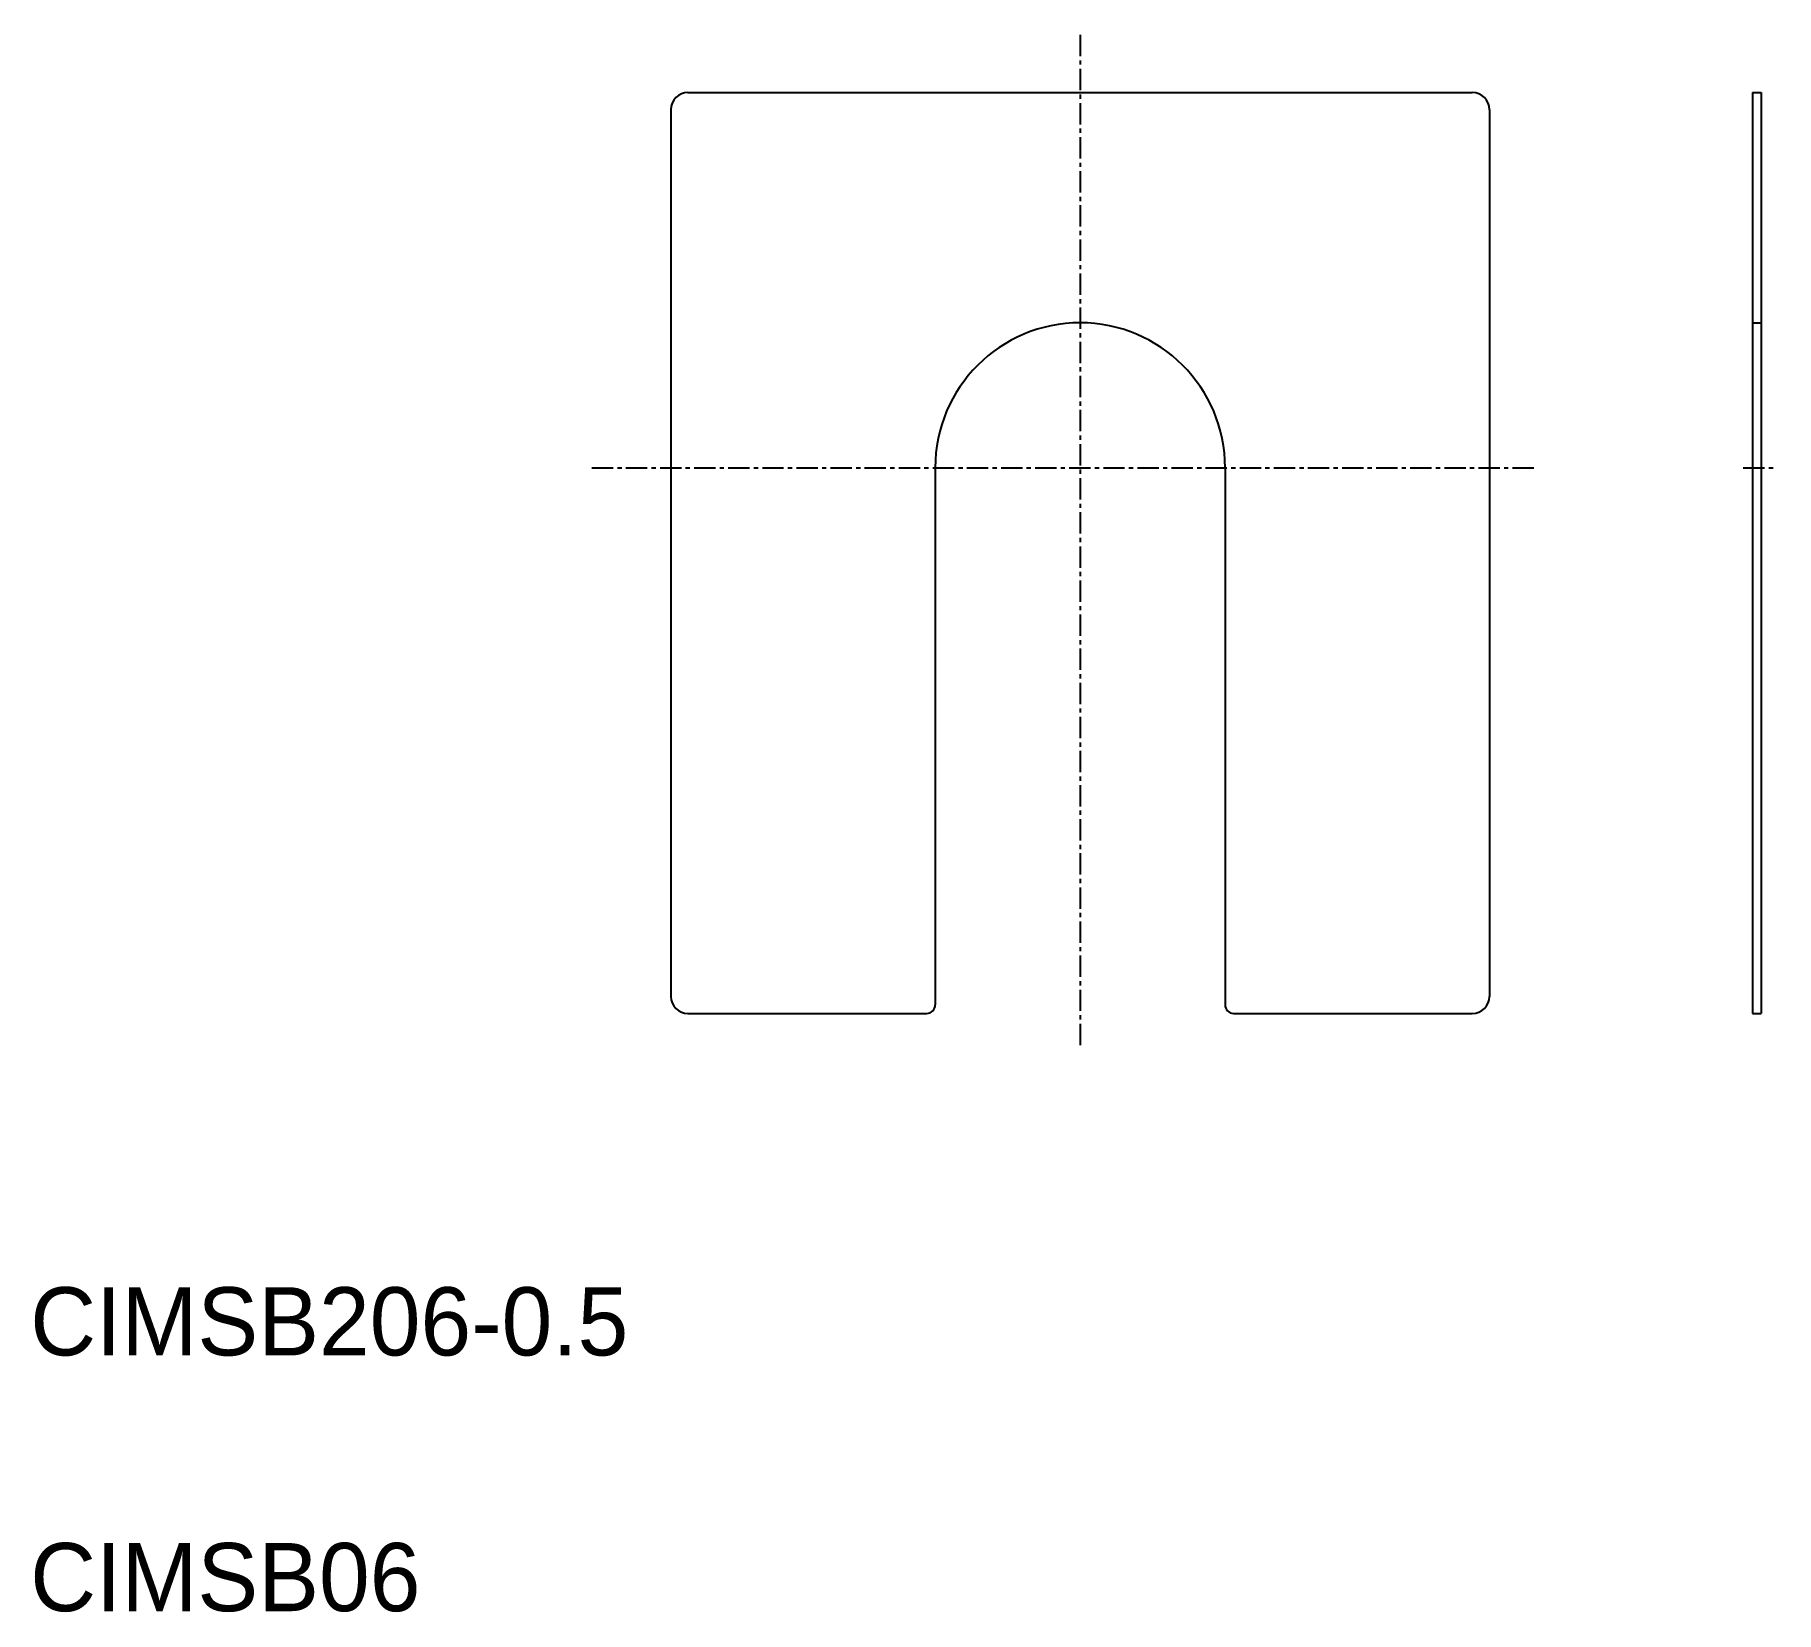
# Model space of a CAD drawing. Extents: x 10 to 112, y 10 to 102.
import ezdxf

# ---------------------------------------------------------------- set-up
doc = ezdxf.new("R2010")
doc.units = 0
doc.linetypes.add('CENTER', pattern=[2, 1.25, -0.25, 0.25, -0.25])
doc.linetypes.add('DASHED', pattern=[0.75, 0.5, -0.25])
doc.layers.get('0').update_dxf_attribs({"linetype": 'CONTINUOUS'})
doc.layers.add('CENTER', color=1, linetype='CENTER')

msp = doc.modelspace()

# ---------------------------------------------------------------- linework, layer by layer
at = {"color": 7, "linetype": 'CONTINUOUS'}
for p, q in [((47.58, 98.06), (47.58, 46.06)), ((48.58, 99.06), (94.58, 99.06)), ((95.58, 98.06), (95.58, 46.06)), ((111.02, 99.06), (111.02, 45.06)), ((111.02, 99.06), (111.52, 99.06)), ((111.52, 99.06), (111.52, 45.06)), ((63.08, 77.06), (63.08, 45.56)), ((80.08, 77.06), (80.08, 45.56)), ((48.58, 45.06), (62.58, 45.06)), ((80.58, 45.06), (94.58, 45.06)), ((111.02, 45.06), (111.52, 45.06))]:
    msp.add_line(p, q, dxfattribs=at)
at = {"color": 3, "linetype": 'DASHED'}
for q in [(111.02, 85.56), (111.52, 85.56)]:
    msp.add_line((111.02, 85.56), q, dxfattribs=at)
msp.add_line((111.02, 72.06), (111.02, 72.06))
at = {"color": 7, "linetype": 'CONTINUOUS'}
for centre, radius, start, end in [((48.58, 98.06), 1, 90, 180), ((94.58, 98.06), 1, 0, 90), ((71.58, 77.06), 8.5, 0, 180), ((48.58, 46.06), 1, 180, 270), ((94.58, 46.06), 1, 270, 0), ((62.58, 45.56), 0.5, 270, 0), ((80.58, 45.56), 0.5, 180, 270)]:
    msp.add_arc(centre, radius, start, end, dxfattribs=at)
at = {"layer": 'CENTER', "color": 1, "linetype": 'CENTER'}
for p, q in [((71.58, 102.45), (71.58, 43.09)), ((42.94, 77.06), (98.41, 77.06)), ((110.47, 77.06), (112.4, 77.06))]:
    msp.add_line(p, q, dxfattribs=at)

# ---------------------------------------------------------------- texts
at = {"color": 7, "linetype": 'CONTINUOUS'}
for s, p in [('CIMSB206-0.5', (10, 25)), ('CIMSB06', (10, 10))]:
    msp.add_text(s, height=4, dxfattribs=at).set_placement(p)

doc.saveas('drawing.dxf')
